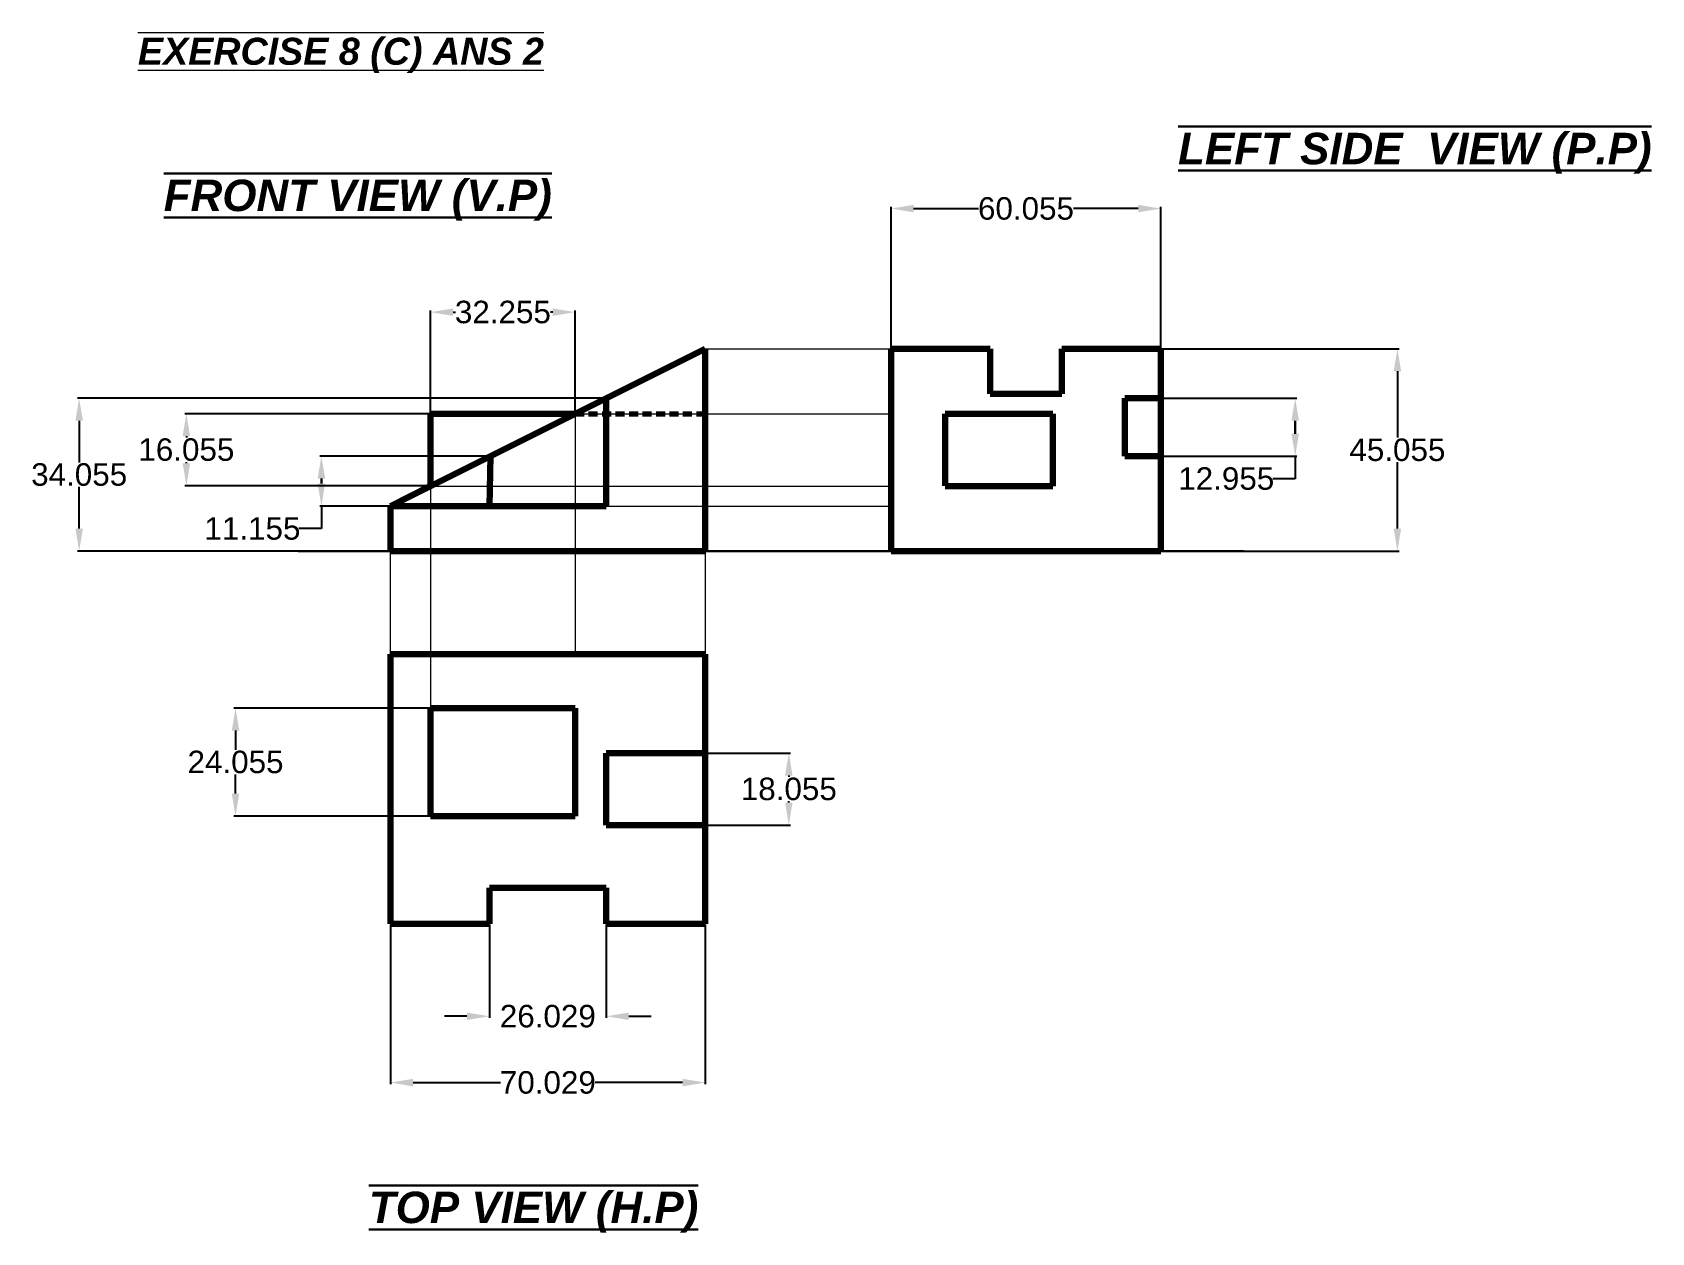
# Model space of a CAD drawing. Header units: millimetres. Extents: x 124 to 485, y -88 to 179.
import ezdxf

# ---------------------------------------------------------------- set-up
doc = ezdxf.new("R2010")
doc.units = ezdxf.units.MM
doc.header["$PDMODE"] = 32
doc.linetypes.add('JIS_02_2.0', pattern=[3, 2, -1])
doc.layers.add('thick continuous', color=7, linetype='Continuous', lineweight=30)
doc.styles.get("Standard").update_dxf_attribs({"font": 'arial.ttf'})
doc.dimstyles.get("Standard").update_dxf_attribs({"dimscale": 2, "dimtxt": 2.5, "dimasz": 2.5, "dimexe": 0.18, "dimexo": 0.0625, "dimgap": 0.09, "dimtad": 0, "dimtih": 1, "dimtoh": 1, "dimdec": 1, "dimzin": 0, "dimdsep": 46, "dimtxsty": 'Standard', "dimcen": 0.09, "dimadec": 0, "dimazin": 0, "dimtfac": 1, "dimtdec": 1, "dimtofl": 0, "dimtmove": 0, "dimatfit": 3, "dimfxl": 1, "dimtolj": 1, "dimtzin": 0, "dimarcsym": 0})

# ---------------------------------------------------------------- blocks, each defined once
blk = doc.blocks.new('*D0')
at = {"layer": 'Defpoints', "color": 0}
for p in [(213.09, 94.41), (158.74, 78.41), (213.09, 78.41)]:
    blk.add_point(p, dxfattribs=at)
at = {"layer": 'thick continuous', "color": 0, "lineweight": -2}
for p, q in [((212.97, 94.41), (158.38, 94.41)), ((158.74, 89.41), (158.74, 89.14)), ((158.74, 83.41), (158.74, 83.68)), ((212.97, 78.41), (158.38, 78.41))]:
    blk.add_line(p, q, dxfattribs=at)
at = {"layer": 'thick continuous', "color": 0}
for points in [[(159.57, 89.41), (157.91, 89.41), (158.74, 94.41)], [(157.91, 83.41), (159.57, 83.41), (158.74, 78.41)]]:
    blk.add_solid(points, dxfattribs=at)
at = {"layer": 'thick continuous', "color": 0, "linetype": 'JIS_02_2.0', "lineweight": 20, "insert": (158.74, 86.41), "char_height": 5, "attachment_point": 5}
blk.add_mtext('\\A1;16.055', dxfattribs=at)
blk = doc.blocks.new('*D1')
at = {"layer": 'Defpoints', "color": 0}
for p in [(252.18, 97.87), (134.88, 63.87), (204.18, 63.87)]:
    blk.add_point(p, dxfattribs=at)
at = {"layer": 'thick continuous', "color": 0, "lineweight": -2}
for p, q in [((252.06, 97.87), (134.52, 97.87)), ((134.88, 92.87), (134.88, 83.6)), ((134.88, 68.87), (134.88, 78.13)), ((204.06, 63.87), (134.52, 63.87))]:
    blk.add_line(p, q, dxfattribs=at)
at = {"layer": 'thick continuous', "color": 0}
for points in [[(135.72, 92.87), (134.05, 92.87), (134.88, 97.87)], [(134.05, 68.87), (135.72, 68.87), (134.88, 63.87)]]:
    blk.add_solid(points, dxfattribs=at)
at = {"layer": 'thick continuous', "color": 0, "linetype": 'JIS_02_2.0', "lineweight": 20, "insert": (134.88, 80.87), "char_height": 5, "attachment_point": 5}
blk.add_mtext('\\A1;34.055', dxfattribs=at)
blk = doc.blocks.new('*D2')
at = {"layer": 'Defpoints', "color": 0}
for p in [(226.44, 85), (188.79, 73.87), (226.18, 73.87)]:
    blk.add_point(p, dxfattribs=at)
at = {"layer": 'thick continuous', "color": 0, "lineweight": -2}
for p, q in [((226.31, 85), (188.43, 85)), ((188.79, 80), (188.79, 78.87)), ((188.79, 78.87), (188.79, 80)), ((226.06, 73.87), (188.43, 73.87)), ((188.79, 73.87), (188.79, 68.87)), ((188.79, 68.87), (183.79, 68.87))]:
    blk.add_line(p, q, dxfattribs=at)
at = {"layer": 'thick continuous', "color": 0}
for points in [[(189.62, 80), (187.95, 80), (188.79, 85)], [(187.95, 78.87), (189.62, 78.87), (188.79, 73.87)]]:
    blk.add_solid(points, dxfattribs=at)
at = {"layer": 'thick continuous', "color": 0, "linetype": 'JIS_02_2.0', "lineweight": 20, "insert": (173.44, 68.87), "char_height": 5, "attachment_point": 5}
blk.add_mtext('\\A1;11.155', dxfattribs=at)
blk = doc.blocks.new('*D3')
at = {"layer": 'Defpoints', "color": 0}
for p in [(245.26, 117.02), (213.09, 94.41), (245.26, 94.41)]:
    blk.add_point(p, dxfattribs=at)
at = {"layer": 'thick continuous', "color": 0, "lineweight": -2}
for p, q in [((213.09, 94.53), (213.09, 117.38)), ((218.09, 117.02), (218.6, 117.02)), ((240.26, 117.02), (239.75, 117.02)), ((245.26, 94.53), (245.26, 117.38))]:
    blk.add_line(p, q, dxfattribs=at)
at = {"layer": 'thick continuous', "color": 0}
for points in [[(218.09, 117.85), (218.09, 116.19), (213.09, 117.02)], [(240.26, 116.19), (240.26, 117.85), (245.26, 117.02)]]:
    blk.add_solid(points, dxfattribs=at)
at = {"layer": 'thick continuous', "color": 0, "linetype": 'JIS_02_2.0', "lineweight": 20, "insert": (229.18, 117.02), "char_height": 5, "attachment_point": 5}
blk.add_mtext('\\A1;32.255', dxfattribs=at)
blk = doc.blocks.new('*D4')
at = {"layer": 'Defpoints', "color": 0}
for p in [(375.59, 140.06), (315.59, 108.87), (375.59, 108.87)]:
    blk.add_point(p, dxfattribs=at)
at = {"layer": 'thick continuous', "color": 0, "lineweight": -2}
for p, q in [((315.59, 108.99), (315.59, 140.42)), ((320.59, 140.06), (335, 140.06)), ((370.59, 140.06), (356.18, 140.06)), ((375.59, 108.99), (375.59, 140.42))]:
    blk.add_line(p, q, dxfattribs=at)
at = {"layer": 'thick continuous', "color": 0}
for points in [[(320.59, 140.89), (320.59, 139.23), (315.59, 140.06)], [(370.59, 139.23), (370.59, 140.89), (375.59, 140.06)]]:
    blk.add_solid(points, dxfattribs=at)
at = {"layer": 'thick continuous', "color": 0, "linetype": 'JIS_02_2.0', "lineweight": 20, "insert": (345.59, 140.06), "char_height": 5, "attachment_point": 5}
blk.add_mtext('\\A1;60.055', dxfattribs=at)
blk = doc.blocks.new('*D5')
at = {"layer": 'Defpoints', "color": 0}
for p in [(274.18, 18.92), (274.18, 2.92), (292.81, 2.92)]:
    blk.add_point(p, dxfattribs=at)
at = {"layer": 'thick continuous', "color": 0, "lineweight": -2}
for p, q in [((274.31, 18.92), (293.17, 18.92)), ((292.81, 13.92), (292.81, 13.65)), ((292.81, 7.92), (292.81, 8.19)), ((274.31, 2.92), (293.17, 2.92))]:
    blk.add_line(p, q, dxfattribs=at)
at = {"layer": 'thick continuous', "color": 0}
for points in [[(293.64, 13.92), (291.98, 13.92), (292.81, 18.92)], [(291.98, 7.92), (293.64, 7.92), (292.81, 2.92)]]:
    blk.add_solid(points, dxfattribs=at)
at = {"layer": 'thick continuous', "color": 0, "linetype": 'JIS_02_2.0', "lineweight": 20, "insert": (292.81, 10.92), "char_height": 5, "attachment_point": 5}
blk.add_mtext('\\A1;18.055', dxfattribs=at)
blk = doc.blocks.new('*D6')
at = {"layer": 'Defpoints', "color": 0, "lineweight": 20, "transparency": 16777216}
for p in [(226.18, -19.08), (252.18, -19.08), (252.18, -39.63)]:
    blk.add_point(p, dxfattribs=at)
at = {"layer": 'thick continuous', "color": 0, "lineweight": -2, "transparency": 16777216}
for p, q in [((226.18, -19.2), (226.18, -39.99)), ((252.18, -19.2), (252.18, -39.99)), ((221.18, -39.63), (216.18, -39.63)), ((257.18, -39.63), (262.18, -39.63))]:
    blk.add_line(p, q, dxfattribs=at)
at = {"layer": 'thick continuous', "color": 0, "lineweight": 20, "transparency": 16777216}
for points in [[(221.18, -38.8), (221.18, -40.46), (226.18, -39.63)], [(257.18, -38.8), (257.18, -40.46), (252.18, -39.63)]]:
    blk.add_solid(points, dxfattribs=at)
at = {"layer": 'thick continuous', "color": 0, "lineweight": 20, "transparency": 16777216, "insert": (239.18, -39.63), "char_height": 5, "attachment_point": 5}
blk.add_mtext('\\A1;26.029', dxfattribs=at)
blk = doc.blocks.new('*D7')
at = {"layer": 'Defpoints', "color": 0, "lineweight": 20, "transparency": 16777216}
for p in [(204.18, -19.08), (274.18, -19.08), (274.18, -54.38)]:
    blk.add_point(p, dxfattribs=at)
at = {"layer": 'thick continuous', "color": 0, "lineweight": -2, "transparency": 16777216}
for p, q in [((204.18, -19.2), (204.18, -54.74)), ((274.18, -19.2), (274.18, -54.74)), ((209.18, -54.38), (228.64, -54.38)), ((269.18, -54.38), (249.72, -54.38))]:
    blk.add_line(p, q, dxfattribs=at)
at = {"layer": 'thick continuous', "color": 0, "lineweight": 20, "transparency": 16777216}
for points in [[(209.18, -53.55), (209.18, -55.22), (204.18, -54.38)], [(269.18, -53.55), (269.18, -55.22), (274.18, -54.38)]]:
    blk.add_solid(points, dxfattribs=at)
at = {"layer": 'thick continuous', "color": 0, "lineweight": 20, "transparency": 16777216, "insert": (239.18, -54.38), "char_height": 5, "attachment_point": 5}
blk.add_mtext('\\A1;70.029', dxfattribs=at)
blk = doc.blocks.new('*D8')
at = {"layer": 'Defpoints', "color": 0}
for p in [(213.08, 28.92), (169.68, 4.92), (213.09, 4.92)]:
    blk.add_point(p, dxfattribs=at)
at = {"layer": 'thick continuous', "color": 0, "lineweight": -2}
for p, q in [((212.96, 28.92), (169.32, 28.92)), ((169.68, 23.92), (169.68, 19.65)), ((169.68, 9.92), (169.68, 14.19)), ((212.97, 4.92), (169.32, 4.92))]:
    blk.add_line(p, q, dxfattribs=at)
at = {"layer": 'thick continuous', "color": 0}
for points in [[(170.51, 23.92), (168.84, 23.92), (169.68, 28.92)], [(168.84, 9.92), (170.51, 9.92), (169.68, 4.92)]]:
    blk.add_solid(points, dxfattribs=at)
at = {"layer": 'thick continuous', "color": 0, "linetype": 'JIS_02_2.0', "lineweight": 20, "insert": (169.68, 16.92), "char_height": 5, "attachment_point": 5}
blk.add_mtext('\\A1;24.055', dxfattribs=at)
blk = doc.blocks.new('*D9')
at = {"layer": 'Defpoints', "color": 0}
for p in [(375.59, 97.87), (375.59, 84.97), (405.51, 84.97)]:
    blk.add_point(p, dxfattribs=at)
at = {"layer": 'thick continuous', "color": 0, "lineweight": -2}
for p, q in [((375.71, 97.87), (405.87, 97.87)), ((405.51, 92.87), (405.51, 89.97)), ((405.51, 89.97), (405.51, 92.87)), ((375.71, 84.97), (405.87, 84.97)), ((405.51, 84.97), (405.51, 79.97)), ((405.51, 79.97), (400.51, 79.97))]:
    blk.add_line(p, q, dxfattribs=at)
at = {"layer": 'thick continuous', "color": 0}
for points in [[(406.34, 92.87), (404.67, 92.87), (405.51, 97.87)], [(404.67, 89.97), (406.34, 89.97), (405.51, 84.97)]]:
    blk.add_solid(points, dxfattribs=at)
at = {"layer": 'thick continuous', "color": 0, "linetype": 'JIS_02_2.0', "lineweight": 20, "insert": (390.16, 79.97), "char_height": 5, "attachment_point": 5}
blk.add_mtext('\\A1;12.955', dxfattribs=at)
blk = doc.blocks.new('*D10')
at = {"layer": 'Defpoints', "color": 0}
for p in [(375.59, 108.87), (375.59, 63.87), (428.25, 63.87)]:
    blk.add_point(p, dxfattribs=at)
at = {"layer": 'thick continuous', "color": 0, "lineweight": -2}
for p, q in [((375.71, 108.87), (428.61, 108.87)), ((428.25, 103.87), (428.25, 89.1)), ((428.25, 68.87), (428.25, 83.64)), ((375.71, 63.87), (428.61, 63.87))]:
    blk.add_line(p, q, dxfattribs=at)
at = {"layer": 'thick continuous', "color": 0}
for points in [[(429.08, 103.87), (427.42, 103.87), (428.25, 108.87)], [(427.42, 68.87), (429.08, 68.87), (428.25, 63.87)]]:
    blk.add_solid(points, dxfattribs=at)
at = {"layer": 'thick continuous', "color": 0, "linetype": 'JIS_02_2.0', "lineweight": 20, "insert": (428.25, 86.37), "char_height": 5, "attachment_point": 5}
blk.add_mtext('\\A1;45.055', dxfattribs=at)

msp = doc.modelspace()

# ---------------------------------------------------------------- linework, layer by layer
at = {"layer": 'thick continuous', "lineweight": 100}
for p, q in [((274.18, 108.87), (204.18, 73.87)), ((274.18, 63.87), (274.18, 108.87)), ((315.59, 63.87), (315.59, 108.87)), ((315.59, 108.87), (337.59, 108.87)), ((337.59, 108.87), (337.59, 98.87)), ((353.59, 98.87), (353.59, 108.87)), ((353.59, 108.87), (375.59, 108.87)), ((353.59, 108.87), (375.59, 108.87)), ((375.59, 108.87), (375.59, 63.87)), ((252.18, 73.87), (252.18, 97.87)), ((337.59, 98.87), (353.59, 98.87)), ((367.59, 84.97), (367.59, 97.87)), ((367.59, 97.87), (375.59, 97.87)), ((213.09, 78.41), (213.09, 94.41)), ((213.09, 94.41), (245.26, 94.41)), ((327.59, 78.37), (327.59, 94.37)), ((327.59, 94.37), (351.59, 94.37)), ((351.59, 94.37), (351.59, 78.32)), ((226.18, 73.87), (226.44, 85)), ((375.59, 84.97), (367.59, 84.97)), ((375.59, 63.87), (375.59, 84.97)), ((204.18, 73.87), (213.09, 78.41)), ((351.59, 78.32), (327.59, 78.32)), ((204.18, 63.87), (204.18, 73.87)), ((204.18, 73.87), (226.18, 73.87)), ((226.18, 73.87), (252.18, 73.87)), ((204.18, 63.87), (274.18, 63.87)), ((375.59, 63.87), (315.59, 63.87)), ((204.18, 40.92), (274.18, 40.92)), ((204.18, -19.08), (204.18, 40.92)), ((274.18, 40.92), (274.18, -19.08)), ((274.18, 40.92), (274.18, 18.92)), ((213.08, 28.92), (245.28, 28.92)), ((213.09, 4.92), (213.09, 28.92)), ((245.26, 28.92), (245.26, 4.92)), ((245.28, 28.92), (245.28, 4.92)), ((274.18, 18.92), (252.18, 18.92)), ((252.18, 18.92), (252.18, 2.92)), ((245.28, 4.92), (213.09, 4.92)), ((252.18, 2.92), (274.18, 2.92)), ((226.18, -19.08), (226.18, -11.08)), ((226.18, -11.08), (252.18, -11.08)), ((252.18, -11.08), (252.18, -19.08)), ((204.18, -19.08), (226.18, -19.08)), ((226.18, -19.08), (204.18, -19.08)), ((274.18, -19.08), (252.18, -19.08))]:
    msp.add_line(p, q, dxfattribs=at)
at = {"layer": 'thick continuous', "lineweight": 20}
for p, q in [((274.18, 108.87), (337.59, 108.87)), ((245.26, 94.41), (245.26, 40.92)), ((245.26, 94.41), (315.59, 94.41)), ((213.09, 78.41), (213.09, 4.92)), ((213.09, 78.32), (315.59, 78.32)), ((204.18, 73.87), (213.09, 73.87)), ((204.18, 73.87), (315.59, 73.87)), ((204.18, 40.92), (204.18, 63.87)), ((274.18, 63.87), (274.18, 40.92)), ((204.18, 40.92), (213.08, 40.92))]:
    msp.add_line(p, q, dxfattribs=at)
at = {"layer": 'thick continuous', "linetype": 'JIS_02_2.0', "lineweight": 70}
msp.add_line((245.26, 94.41), (274.18, 94.41), dxfattribs=at)
at = {"layer": 'thick continuous'}
msp.add_line((183.65, 63.87), (394.08, 63.87), dxfattribs=at)

# ---------------------------------------------------------------- texts
at = {"layer": 'thick continuous', "lineweight": 20, "insert": (147.96, 178.06), "char_height": 6, "attachment_point": 1}
msp.add_mtext_dynamic_manual_height_columns('{\\fArial|b1|i1|c0|p34;\\L\\OEXERCISE 8 (C) ANS 2}', width=200.0075, gutter_width=12.5, heights=[0], dxfattribs=at)
at = {"layer": 'thick continuous', "char_height": 7, "attachment_point": 1}
for s, width, insert in [('{\\fArial|b1|i1|c0|p34;\\L\\OLEFT SIDE  VIEW (P.P)}', 104.9028, (379.44, 156.92)), ('{\\fArial|b1|i1|c0|p34;\\L\\OFRONT VIEW (V.P)}', 89.8928, (153.7, 146.5)), ('{\\fArial|b1|i1|c0|p34;\\L\\OTOP VIEW (H.P)}', 87.3761, (199.34, -78.65))]:
    msp.add_mtext_dynamic_manual_height_columns(s, width=width, gutter_width=12.5, heights=[0], dxfattribs=dict(at, insert=insert))

# ---------------------------------------------------------------- dimensions: what is measured, and where the dimension line sits
at = {"layer": 'thick continuous', "lineweight": 20}
for base, p1, p2, text, picture, middle in [((375.59, 140.06), (315.59, 108.87), (375.59, 108.87), '60.055', '*D4', (345.59, 140.06)), ((245.26, 117.02), (213.09, 94.41), (245.26, 94.41), '32.255', '*D3', (229.18, 117.02))]:
    dim = msp.add_linear_dim(base=base, p1=p1, p2=p2, text=text, dimstyle='Standard', override={"dimpost": '29'}, dxfattribs=at)
    dim.commit()
    dim.dimension.update_dxf_attribs({"geometry": picture, "text_midpoint": middle})
for base, p1, p2, text, picture, middle in [((428.25, 63.87), (375.59, 108.87), (375.59, 63.87), '45.055', '*D10', (428.25, 86.37)), ((134.88, 63.87), (252.18, 97.87), (204.18, 63.87), '34.055', '*D1', (134.88, 80.87)), ((405.51, 84.97), (375.59, 97.87), (375.59, 84.97), '12.955', '*D9', (390.16, 79.97)), ((158.74, 78.41), (213.09, 94.41), (213.09, 78.41), '16.055', '*D0', (158.74, 86.41)), ((188.79, 73.87), (226.44, 85), (226.18, 73.87), '11.155', '*D2', (173.44, 68.87)), ((169.68, 4.92), (213.08, 28.92), (213.09, 4.92), '24.055', '*D8', (169.68, 16.92)), ((292.81, 2.92), (274.18, 18.92), (274.18, 2.92), '18.055', '*D5', (292.81, 10.92))]:
    dim = msp.add_linear_dim(base=base, p1=p1, p2=p2, angle=90, text=text, dimstyle='Standard', override={"dimpost": '29'}, dxfattribs=at)
    dim.commit()
    dim.dimension.update_dxf_attribs({"geometry": picture, "text_midpoint": middle})
for base, p1, p2, picture, middle in [((274.18, -54.38), (204.18, -19.08), (274.18, -19.08), '*D7', (239.18, -54.38)), ((252.18, -39.63), (226.18, -19.08), (252.18, -19.08), '*D6', (239.18, -39.63))]:
    dim = msp.add_linear_dim(base=base, p1=p1, p2=p2, dimstyle='Standard', override={"dimpost": '29'}, dxfattribs=at)
    dim.commit()
    dim.dimension.update_dxf_attribs({"geometry": picture, "text_midpoint": middle})

doc.saveas('drawing.dxf')
